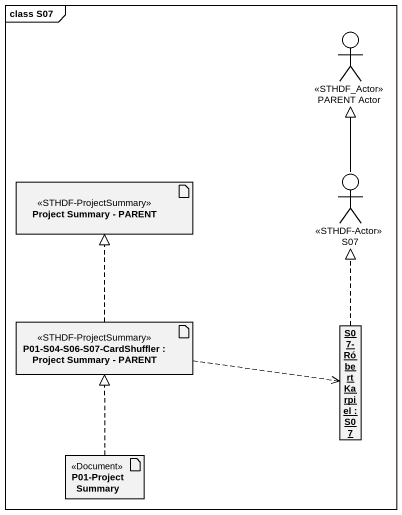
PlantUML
@startuml
mainframe class S07
allowmixing
hide circle
hide empty members
actor "PARENT Actor" as PARENT_Actor <<STHDF_Actor>>
artifact "Project Summary - PARENT" as Project_Summary_PARENT <<STHDF-ProjectSummary>>
actor S07 <<STHDF-Actor>>
artifact "P01-S04-S06-S07-CardShuffler : Project Summary - PARENT" as P01_S04_S06_S07_CardShuffler <<STHDF-ProjectSummary>>
object "S07-Róbert Karpiel : S07" as S07_Róbert_Karpiel
artifact "P01-Project Summary" as P01_Project_Summary <<Document>>
S07 -up-|> PARENT_Actor
P01_S04_S06_S07_CardShuffler .up.|> Project_Summary_PARENT
P01_S04_S06_S07_CardShuffler .right.> S07_Róbert_Karpiel
S07_Róbert_Karpiel .up.|> S07
P01_Project_Summary .up.|> P01_S04_S06_S07_CardShuffler
@enduml
